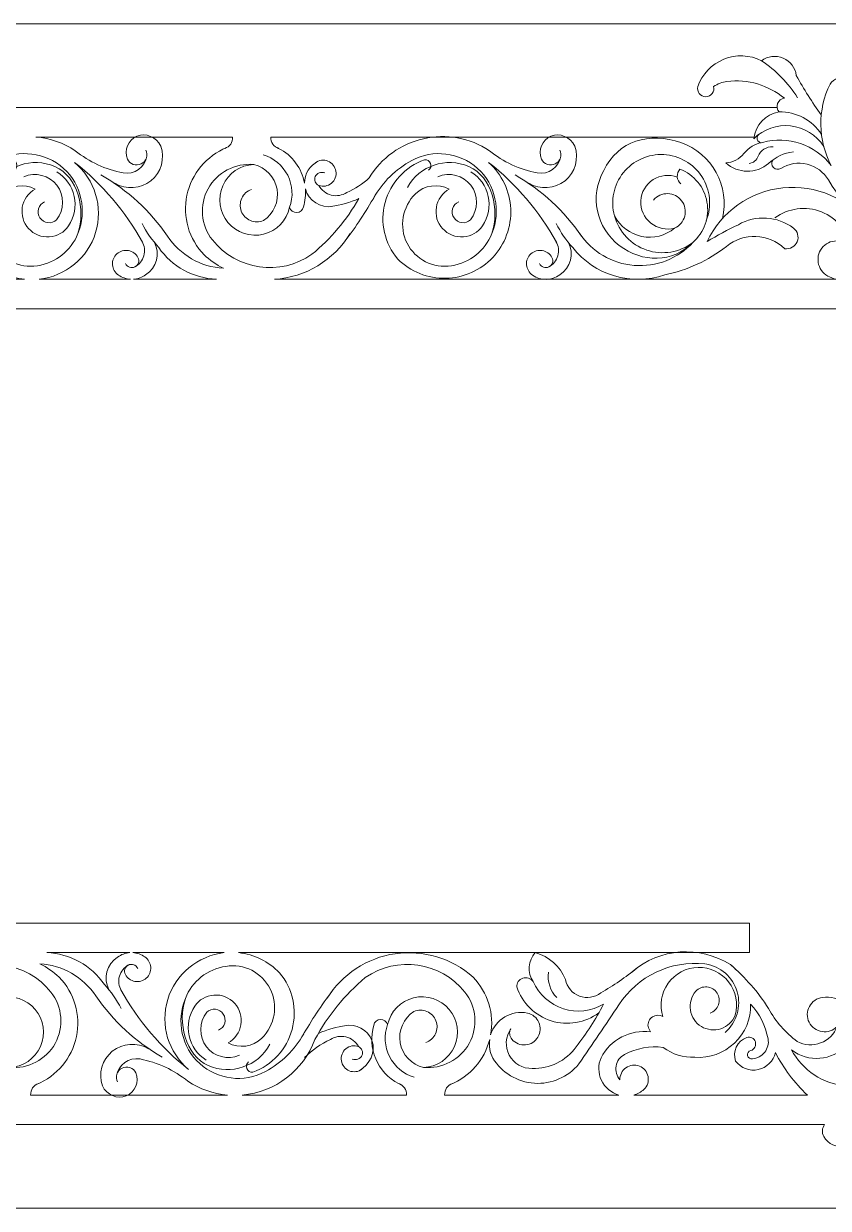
# Model space of a CAD drawing. Header units: millimetres. Extents: x 3998 to 4242, y 1224 to 1504.
# Drawn here: x 4112.1 to 4194.9, y 1381.6 to 1503.6 of the extents above; entities that cross this region are included whole.
import ezdxf

# ---------------------------------------------------------------- set-up
doc = ezdxf.new("R2010")
doc.units = ezdxf.units.MM
doc.header["$MEASUREMENT"] = 0
doc.layers.add('SITARA ALL', color=18, linetype='Continuous', true_color=0x000000)

msp = doc.modelspace()

# ---------------------------------------------------------------- linework, layer by layer
at = {"layer": 'SITARA ALL', "lineweight": 9}
for points, knots in [([(4241.84, 1503.57), (4241.84, 1503.57), (3997.84, 1503.57), (3997.84, 1503.57), (3997.84, 1503.57), (3997.84, 1381.57), (3997.84, 1381.57), (3997.84, 1381.57), (4241.84, 1381.57), (4241.84, 1381.57), (4241.84, 1381.57), (4241.84, 1503.57), (4241.84, 1503.57)], [0, 0, 0, 0, 0.25, 0.25, 0.25, 0.5, 0.5, 0.5, 0.75, 0.75, 0.75, 1, 1, 1, 1]), ([(4188.05, 1499.76), (4186.83, 1500.37), (4185.41, 1500.42), (4184.16, 1499.91), (4182.9, 1499.39), (4181.93, 1498.37), (4181.48, 1497.09), (4181.42, 1496.84), (4181.48, 1496.57), (4181.64, 1496.37), (4181.8, 1496.16), (4182.04, 1496.04), (4182.3, 1496.05), (4182.56, 1496.05), (4182.81, 1496.17), (4182.97, 1496.38), (4183.12, 1496.59), (4183.17, 1496.85), (4183.11, 1497.1), (4183.52, 1497.38), (4184, 1497.56), (4184.49, 1497.63), (4186.62, 1497.88), (4188.75, 1497.25), (4190.4, 1495.89), (4190.08, 1495.85), (4189.82, 1495.64), (4189.7, 1495.35), (4189.59, 1495.05), (4189.64, 1494.72), (4189.85, 1494.48), (4188.47, 1494.24), (4187.41, 1493.13), (4187.25, 1491.73), (4188.25, 1492.72), (4189.64, 1493.2), (4191.03, 1493.05), (4192.43, 1492.89), (4193.69, 1492.12), (4194.45, 1490.94)], [0, 0, 0, 0, 0.071429, 0.071429, 0.071429, 0.142857, 0.142857, 0.142857, 0.214286, 0.214286, 0.214286, 0.285714, 0.285714, 0.285714, 0.357143, 0.357143, 0.357143, 0.428571, 0.428571, 0.428571, 0.5, 0.5, 0.5, 0.571429, 0.571429, 0.571429, 0.642857, 0.642857, 0.642857, 0.714286, 0.714286, 0.714286, 0.785714, 0.785714, 0.785714, 0.857143, 0.857143, 0.857143, 1, 1, 1, 1]), ([(4194.2, 1494.18), (4193.26, 1495.47), (4192.4, 1496.83), (4191.63, 1498.24), (4191.53, 1499.03), (4191.01, 1499.71), (4190.27, 1500.03), (4189.53, 1500.34), (4188.69, 1500.24), (4188.05, 1499.76), (4189.53, 1498.76), (4190.8, 1497.46), (4191.76, 1495.95)], [0, 0, 0, 0, 0.2, 0.2, 0.2, 0.4, 0.4, 0.4, 0.6, 0.6, 0.6, 1, 1, 1, 1]), ([(4187.76, 1492.16), (4187.56, 1492.01), (4187.52, 1491.72), (4187.68, 1491.52), (4187.83, 1491.32), (4187.95, 1491.2), (4188.15, 1491.35), (4190.78, 1492.06), (4193.57, 1491.11), (4195.22, 1488.96), (4193.84, 1491.57), (4193.8, 1494.7), (4195.1, 1497.35), (4195.51, 1497.92), (4196.23, 1498.18), (4196.91, 1498), (4197.59, 1497.82), (4198.09, 1497.23), (4198.16, 1496.53), (4199.06, 1497.04), (4200.19, 1496.83), (4200.84, 1496.04), (4201.5, 1495.24), (4201.42, 1494.02), (4200.75, 1493.24), (4199.71, 1493.82), (4198.44, 1493.74), (4197.48, 1493.04), (4196.52, 1492.34), (4196.05, 1491.17), (4196.28, 1490), (4196.69, 1487.32), (4198.48, 1485.05), (4200.99, 1484.03), (4203.5, 1483.01), (4206.35, 1483.37), (4208.51, 1485.01), (4209.22, 1485.63), (4209.42, 1486.66), (4209, 1487.5), (4208.57, 1488.34), (4207.67, 1488.8), (4206.75, 1488.59), (4206.53, 1489.79), (4207.23, 1490.97), (4208.39, 1491.34), (4209.55, 1491.72), (4210.89, 1491.01), (4211.42, 1489.91), (4212.06, 1488.25), (4211.59, 1486.37), (4210.25, 1485.2)], [0, 0, 0, 0, 0.055556, 0.055556, 0.055556, 0.111111, 0.111111, 0.111111, 0.166667, 0.166667, 0.166667, 0.222222, 0.222222, 0.222222, 0.277778, 0.277778, 0.277778, 0.333333, 0.333333, 0.333333, 0.388889, 0.388889, 0.388889, 0.444444, 0.444444, 0.444444, 0.5, 0.5, 0.5, 0.555556, 0.555556, 0.555556, 0.611111, 0.611111, 0.611111, 0.666667, 0.666667, 0.666667, 0.722222, 0.722222, 0.722222, 0.777778, 0.777778, 0.777778, 0.833333, 0.833333, 0.833333, 0.888889, 0.888889, 0.888889, 1, 1, 1, 1]), ([(4211.48, 1497.54), (4211.33, 1497.72), (4211.25, 1497.96), (4211.28, 1498.2), (4211.31, 1498.43), (4211.43, 1498.65), (4211.62, 1498.79), (4211.81, 1498.94), (4212.05, 1499), (4212.29, 1498.96), (4212.52, 1498.92), (4212.73, 1498.78), (4212.87, 1498.59), (4215.65, 1495.71), (4216.33, 1491.39), (4214.57, 1487.8), (4212.69, 1484.16), (4208.97, 1481.84), (4204.88, 1481.76), (4200.78, 1481.69), (4196.95, 1483.91), (4194.94, 1487.48), (4194.45, 1488.3), (4193.66, 1488.88), (4192.73, 1489.1), (4191.8, 1489.33), (4190.83, 1489.17), (4190.02, 1488.66), (4189.78, 1488.51), (4189.46, 1488.55), (4189.27, 1488.76), (4189.07, 1488.96), (4189.05, 1489.29), (4189.2, 1489.53)], [0, 0, 0, 0, 0.083333, 0.083333, 0.083333, 0.166667, 0.166667, 0.166667, 0.25, 0.25, 0.25, 0.333333, 0.333333, 0.333333, 0.416667, 0.416667, 0.416667, 0.5, 0.5, 0.5, 0.583333, 0.583333, 0.583333, 0.666667, 0.666667, 0.666667, 0.75, 0.75, 0.75, 0.833333, 0.833333, 0.833333, 1, 1, 1, 1]), ([(4060.98, 1478.96), (4061.15, 1478.79), (4061.33, 1478.62), (4061.52, 1478.48), (4060, 1479.78), (4058.67, 1481.29), (4057.59, 1482.98), (4056.87, 1484.33), (4055.86, 1485.49), (4054.63, 1486.39), (4053.89, 1486.79), (4053.01, 1486.85), (4052.22, 1486.55), (4051.44, 1486.25), (4050.82, 1485.63), (4050.53, 1484.84), (4050.93, 1485.26), (4051.5, 1485.46), (4052.08, 1485.37), (4052.65, 1485.29), (4053.14, 1484.93), (4053.4, 1484.41), (4053.66, 1483.9), (4053.66, 1483.29), (4053.38, 1482.78), (4053.11, 1482.27), (4052.61, 1481.93), (4052.03, 1481.85), (4051.21, 1481.73), (4050.37, 1481.97), (4049.73, 1482.5), (4049.09, 1483.04), (4048.72, 1483.83), (4048.7, 1484.67), (4048.14, 1483.1), (4046.48, 1482.21), (4044.86, 1482.61), (4044.21, 1482.8), (4043.61, 1483.12), (4043.09, 1483.55), (4042.22, 1483.1), (4041.16, 1483.43), (4040.7, 1484.29), (4039.75, 1485.93), (4039.72, 1487.95), (4040.62, 1489.62), (4041.52, 1491.29), (4043.24, 1492.37), (4045.14, 1492.48), (4046.65, 1493), (4048.3, 1492.97), (4049.78, 1492.39), (4048.88, 1493.05), (4048.34, 1494.08), (4048.3, 1495.2), (4048.27, 1496.08), (4048.84, 1496.87), (4049.69, 1497.12), (4050.54, 1497.36), (4051.47, 1496.96), (4051.91, 1496.2), (4052.12, 1495.8), (4052.08, 1495.31), (4051.82, 1494.94), (4051.82, 1494.94), (4189.65, 1494.94), (4189.65, 1494.94)], [0, 0, 0, 0, 0.043478, 0.043478, 0.043478, 0.086957, 0.086957, 0.086957, 0.130435, 0.130435, 0.130435, 0.173913, 0.173913, 0.173913, 0.217391, 0.217391, 0.217391, 0.26087, 0.26087, 0.26087, 0.304348, 0.304348, 0.304348, 0.347826, 0.347826, 0.347826, 0.391304, 0.391304, 0.391304, 0.434783, 0.434783, 0.434783, 0.478261, 0.478261, 0.478261, 0.521739, 0.521739, 0.521739, 0.565217, 0.565217, 0.565217, 0.608696, 0.608696, 0.608696, 0.652174, 0.652174, 0.652174, 0.695652, 0.695652, 0.695652, 0.73913, 0.73913, 0.73913, 0.782609, 0.782609, 0.782609, 0.826087, 0.826087, 0.826087, 0.869565, 0.869565, 0.869565, 0.913043, 0.913043, 0.913043, 1, 1, 1, 1]), ([(4124.63, 1490.56), (4124.76, 1490.31), (4124.79, 1490.02), (4124.7, 1489.75), (4124.61, 1489.48), (4124.42, 1489.26), (4124.17, 1489.13), (4123.91, 1489.01), (4123.62, 1488.99), (4123.35, 1489.08), (4123.09, 1489.17), (4122.87, 1489.37), (4122.75, 1489.63), (4122.39, 1490.55), (4122.82, 1491.59), (4123.73, 1491.99), (4124.64, 1492.39), (4125.75, 1491.86), (4126.18, 1490.97), (4126.63, 1489.68), (4126.22, 1488.26), (4125.17, 1487.4), (4124.12, 1486.54), (4122.61, 1486.44), (4121.44, 1487.14)], [0, 0, 0, 0, 0.111111, 0.111111, 0.111111, 0.222222, 0.222222, 0.222222, 0.333333, 0.333333, 0.333333, 0.444444, 0.444444, 0.444444, 0.555556, 0.555556, 0.555556, 0.666667, 0.666667, 0.666667, 0.777778, 0.777778, 0.777778, 1, 1, 1, 1]), ([(4167.37, 1489.92), (4167.18, 1488.77), (4166.09, 1488), (4164.95, 1488.2), (4163.14, 1488.55), (4161.45, 1489.34), (4160.02, 1490.49), (4158.02, 1491.82), (4155.57, 1492.26), (4153.23, 1491.73), (4150.9, 1491.2), (4148.88, 1489.75), (4147.65, 1487.7), (4146.96, 1487.08), (4146.18, 1486.57), (4145.34, 1486.19), (4144.87, 1485.88), (4144.29, 1485.78), (4143.74, 1485.92), (4143.19, 1486.06), (4142.73, 1486.42), (4142.45, 1486.91), (4142.11, 1487.07), (4141.95, 1487.47), (4142.09, 1487.83), (4142.22, 1488.18), (4142.72, 1488.33), (4143.09, 1488.22)], [0, 0, 0, 0, 0.1, 0.1, 0.1, 0.2, 0.2, 0.2, 0.3, 0.3, 0.3, 0.4, 0.4, 0.4, 0.5, 0.5, 0.5, 0.6, 0.6, 0.6, 0.7, 0.7, 0.7, 0.8, 0.8, 0.8, 1, 1, 1, 1]), ([(4167.26, 1490.56), (4167.39, 1490.31), (4167.42, 1490.02), (4167.33, 1489.75), (4167.25, 1489.48), (4167.05, 1489.26), (4166.8, 1489.13), (4166.55, 1489.01), (4166.26, 1488.99), (4165.99, 1489.08), (4165.72, 1489.17), (4165.5, 1489.37), (4165.38, 1489.63), (4165.02, 1490.55), (4165.45, 1491.59), (4166.36, 1491.99), (4167.27, 1492.39), (4168.39, 1491.86), (4168.82, 1490.97), (4169.26, 1489.68), (4168.86, 1488.26), (4167.81, 1487.4), (4166.75, 1486.54), (4165.25, 1486.44), (4164.08, 1487.14)], [0, 0, 0, 0, 0.111111, 0.111111, 0.111111, 0.222222, 0.222222, 0.222222, 0.333333, 0.333333, 0.333333, 0.444444, 0.444444, 0.444444, 0.555556, 0.555556, 0.555556, 0.666667, 0.666667, 0.666667, 0.777778, 0.777778, 0.777778, 1, 1, 1, 1]), ([(4184.02, 1483.49), (4184.81, 1486.82), (4182.96, 1490.2), (4179.74, 1491.33), (4176.52, 1492.46), (4173.26, 1491.53), (4171.8, 1488.44), (4170.32, 1485.83), (4171.01, 1482.54), (4173.4, 1480.73), (4175.79, 1478.93), (4178.88, 1478.91), (4180.98, 1481.04), (4179.43, 1479.37), (4177.2, 1478.5), (4174.92, 1478.68), (4172.64, 1478.86), (4170.57, 1480.09), (4169.3, 1481.99)], [0, 0, 0, 0, 0.142857, 0.142857, 0.142857, 0.285714, 0.285714, 0.285714, 0.428571, 0.428571, 0.428571, 0.571429, 0.571429, 0.571429, 0.714286, 0.714286, 0.714286, 1, 1, 1, 1]), ([(4124.74, 1489.92), (4124.54, 1488.77), (4123.46, 1488), (4122.31, 1488.2), (4120.5, 1488.55), (4118.81, 1489.34), (4117.38, 1490.49), (4116.16, 1491.29), (4114.77, 1491.78), (4113.32, 1491.9), (4113.32, 1491.9), (4133.58, 1491.9), (4133.58, 1491.9), (4133.61, 1491.37), (4133.28, 1490.89), (4132.77, 1490.73)], [0, 0, 0, 0, 0.166667, 0.166667, 0.166667, 0.333333, 0.333333, 0.333333, 0.5, 0.5, 0.5, 0.666667, 0.666667, 0.666667, 1, 1, 1, 1]), ([(4187.27, 1491.9), (4187.27, 1491.9), (4137.51, 1491.9), (4137.51, 1491.9), (4137.48, 1491.37), (4137.82, 1490.89), (4138.32, 1490.73), (4139.71, 1490.01), (4140.69, 1488.69), (4140.99, 1487.15), (4140.98, 1488.11), (4141.52, 1488.98), (4142.37, 1489.4)], [0, 0, 0, 0, 0.2, 0.2, 0.2, 0.4, 0.4, 0.4, 0.6, 0.6, 0.6, 1, 1, 1, 1]), ([(4191.33, 1490.37), (4190.38, 1490.26), (4189.48, 1489.84), (4188.78, 1489.18), (4187.51, 1488.08), (4185.6, 1488.11), (4184.36, 1489.25), (4185.1, 1489.27), (4185.78, 1489.62), (4186.24, 1490.2), (4186.72, 1490.8), (4187.4, 1491.21), (4188.15, 1491.35)], [0, 0, 0, 0, 0.2, 0.2, 0.2, 0.4, 0.4, 0.4, 0.6, 0.6, 0.6, 1, 1, 1, 1]), ([(4189.23, 1490.88), (4188.56, 1490.94), (4187.93, 1490.55), (4187.69, 1489.93), (4187.56, 1489.51), (4187.19, 1489.22), (4186.76, 1489.19)], [0, 0, 0, 0, 0.333333, 0.333333, 0.333333, 1, 1, 1, 1]), ([(4105.45, 1485.6), (4106.37, 1487.25), (4107.74, 1488.6), (4109.4, 1489.49), (4111.61, 1490.67), (4114.31, 1490.34), (4116.17, 1488.67), (4118.02, 1486.99), (4118.6, 1484.27), (4117.65, 1481.96)], [0, 0, 0, 0, 0.25, 0.25, 0.25, 0.5, 0.5, 0.5, 1, 1, 1, 1]), ([(4108.94, 1486.69), (4110.17, 1488.95), (4112.93, 1489.89), (4115.28, 1488.86), (4117.64, 1487.83), (4118.48, 1484.4), (4117.65, 1481.96), (4116.95, 1480.19), (4115.36, 1478.92), (4113.47, 1478.65), (4111.61, 1478.35), (4109.77, 1479.28), (4108.91, 1480.96), (4108.05, 1482.64), (4108.42, 1484.73), (4109.77, 1486.05), (4110.7, 1486.94), (4112.11, 1487.14), (4113.25, 1486.54), (4112.54, 1486.15), (4112.05, 1485.46), (4111.92, 1484.67), (4111.79, 1483.87), (4112.03, 1483.06), (4112.57, 1482.47), (4113.11, 1481.87), (4113.9, 1481.56), (4114.7, 1481.61), (4115.51, 1481.67), (4116.24, 1482.09), (4116.69, 1482.76), (4117.28, 1483.65), (4117.49, 1484.75), (4117.26, 1485.79), (4117.03, 1486.84), (4116.39, 1487.75), (4115.48, 1488.32)], [0, 0, 0, 0, 0.076923, 0.076923, 0.076923, 0.153846, 0.153846, 0.153846, 0.230769, 0.230769, 0.230769, 0.307692, 0.307692, 0.307692, 0.384615, 0.384615, 0.384615, 0.461538, 0.461538, 0.461538, 0.538462, 0.538462, 0.538462, 0.615385, 0.615385, 0.615385, 0.692308, 0.692308, 0.692308, 0.769231, 0.769231, 0.769231, 0.846154, 0.846154, 0.846154, 1, 1, 1, 1]), ([(4132.61, 1478.38), (4131.9, 1478.76), (4131.24, 1479.23), (4130.64, 1479.76), (4129.07, 1481.39), (4128.41, 1483.69), (4128.87, 1485.9), (4129.33, 1488.11), (4130.88, 1489.96), (4132.97, 1490.81)], [0, 0, 0, 0, 0.25, 0.25, 0.25, 0.5, 0.5, 0.5, 1, 1, 1, 1]), ([(4136.72, 1490.08), (4137.82, 1489.75), (4138.73, 1488.98), (4139.25, 1487.96), (4139.77, 1486.93), (4139.84, 1485.74), (4139.45, 1484.66)], [0, 0, 0, 0, 0.333333, 0.333333, 0.333333, 1, 1, 1, 1]), ([(4148.09, 1485.6), (4149.01, 1487.25), (4150.38, 1488.6), (4152.04, 1489.49), (4154.24, 1490.67), (4156.95, 1490.34), (4158.8, 1488.67), (4160.66, 1486.99), (4161.23, 1484.27), (4160.28, 1481.96)], [0, 0, 0, 0, 0.25, 0.25, 0.25, 0.5, 0.5, 0.5, 1, 1, 1, 1]), ([(4151.58, 1486.69), (4152.81, 1488.95), (4155.56, 1489.89), (4157.92, 1488.86), (4160.28, 1487.83), (4161.11, 1484.4), (4160.28, 1481.96), (4159.59, 1480.19), (4157.99, 1478.92), (4156.11, 1478.65), (4154.25, 1478.35), (4152.4, 1479.28), (4151.54, 1480.96), (4150.69, 1482.64), (4151.06, 1484.73), (4152.4, 1486.05), (4153.34, 1486.94), (4154.74, 1487.14), (4155.88, 1486.54), (4155.18, 1486.15), (4154.69, 1485.46), (4154.56, 1484.67), (4154.42, 1483.87), (4154.66, 1483.06), (4155.2, 1482.47), (4155.75, 1481.87), (4156.53, 1481.56), (4157.34, 1481.61), (4158.14, 1481.67), (4158.87, 1482.09), (4159.32, 1482.76), (4159.92, 1483.65), (4160.12, 1484.75), (4159.89, 1485.79), (4159.66, 1486.84), (4159.03, 1487.75), (4158.12, 1488.32)], [0, 0, 0, 0, 0.076923, 0.076923, 0.076923, 0.153846, 0.153846, 0.153846, 0.230769, 0.230769, 0.230769, 0.307692, 0.307692, 0.307692, 0.384615, 0.384615, 0.384615, 0.461538, 0.461538, 0.461538, 0.538462, 0.538462, 0.538462, 0.615385, 0.615385, 0.615385, 0.692308, 0.692308, 0.692308, 0.769231, 0.769231, 0.769231, 0.846154, 0.846154, 0.846154, 1, 1, 1, 1]), ([(4179.75, 1487.07), (4179.52, 1487.25), (4179.39, 1487.52), (4179.37, 1487.81), (4179.35, 1488.1), (4179.45, 1488.38), (4179.65, 1488.59), (4181.1, 1488.02), (4182.16, 1486.74), (4182.43, 1485.2), (4182.71, 1483.66), (4182.15, 1482.08), (4180.98, 1481.04), (4179.62, 1480.01), (4177.84, 1479.71), (4176.22, 1480.26), (4174.6, 1480.8), (4173.36, 1482.13), (4172.91, 1483.78), (4172.48, 1485.33), (4172.82, 1486.98), (4173.82, 1488.23), (4174.82, 1489.48), (4176.37, 1490.17), (4177.97, 1490.09), (4179.57, 1490.01), (4181.04, 1489.16), (4181.91, 1487.82), (4182.77, 1486.47), (4182.94, 1484.78), (4182.36, 1483.29)], [0, 0, 0, 0, 0.090909, 0.090909, 0.090909, 0.181818, 0.181818, 0.181818, 0.272727, 0.272727, 0.272727, 0.363636, 0.363636, 0.363636, 0.454545, 0.454545, 0.454545, 0.545455, 0.545455, 0.545455, 0.636364, 0.636364, 0.636364, 0.727273, 0.727273, 0.727273, 0.818182, 0.818182, 0.818182, 1, 1, 1, 1]), ([(4111.12, 1488.5), (4111.34, 1488.66), (4111.41, 1488.94), (4111.31, 1489.19), (4111.22, 1489.43), (4110.97, 1489.58), (4110.71, 1489.55), (4108.72, 1488.84), (4107.2, 1487.19), (4106.65, 1485.15), (4106.11, 1483.11), (4106.59, 1480.94), (4107.96, 1479.33), (4109.07, 1478.16), (4110.56, 1477.42), (4112.16, 1477.25), (4112.16, 1477.25), (4059.55, 1477.25), (4059.55, 1477.25), (4059.55, 1477.25), (4059.55, 1474.21), (4059.55, 1474.21), (4059.55, 1474.21), (4212.58, 1474.21), (4212.58, 1474.21), (4212.58, 1474.21), (4212.58, 1407.56), (4212.58, 1407.56), (4212.58, 1407.56), (4215.62, 1404.57), (4215.62, 1404.57), (4215.62, 1404.57), (4215.62, 1477.25), (4215.62, 1477.25), (4215.62, 1477.25), (4137.88, 1477.25), (4137.88, 1477.25), (4141.09, 1477.45), (4144, 1479.2), (4145.68, 1481.95)], [0, 0, 0, 0, 0.071429, 0.071429, 0.071429, 0.142857, 0.142857, 0.142857, 0.214286, 0.214286, 0.214286, 0.285714, 0.285714, 0.285714, 0.357143, 0.357143, 0.357143, 0.428571, 0.428571, 0.428571, 0.5, 0.5, 0.5, 0.571429, 0.571429, 0.571429, 0.642857, 0.642857, 0.642857, 0.714286, 0.714286, 0.714286, 0.785714, 0.785714, 0.785714, 0.857143, 0.857143, 0.857143, 1, 1, 1, 1]), ([(4124.29, 1481.06), (4122.54, 1484.24), (4120.16, 1487.03), (4117.31, 1489.28), (4119.41, 1487.52), (4120.26, 1484.69), (4119.47, 1482.07), (4118.68, 1479.45), (4116.36, 1477.55), (4113.64, 1477.25), (4113.64, 1477.25), (4123.05, 1477.25), (4123.05, 1477.25), (4122.61, 1477.28), (4122.19, 1477.43), (4121.83, 1477.68), (4121.47, 1477.92), (4121.24, 1478.31), (4121.21, 1478.74), (4121.18, 1479.16), (4121.35, 1479.58), (4121.67, 1479.87), (4121.98, 1480.16), (4122.41, 1480.28), (4122.84, 1480.21), (4123.26, 1480.14), (4123.63, 1479.88), (4123.83, 1479.5), (4123.92, 1479.33), (4123.94, 1479.13), (4123.88, 1478.95), (4123.82, 1478.76), (4123.69, 1478.61), (4123.52, 1478.52), (4123.35, 1478.44), (4123.15, 1478.42), (4122.97, 1478.49), (4122.78, 1478.55), (4122.64, 1478.69), (4122.55, 1478.86)], [0, 0, 0, 0, 0.071429, 0.071429, 0.071429, 0.142857, 0.142857, 0.142857, 0.214286, 0.214286, 0.214286, 0.285714, 0.285714, 0.285714, 0.357143, 0.357143, 0.357143, 0.428571, 0.428571, 0.428571, 0.5, 0.5, 0.5, 0.571429, 0.571429, 0.571429, 0.642857, 0.642857, 0.642857, 0.714286, 0.714286, 0.714286, 0.785714, 0.785714, 0.785714, 0.857143, 0.857143, 0.857143, 1, 1, 1, 1]), ([(4143.72, 1484.74), (4144.71, 1484.88), (4145.67, 1485.15), (4146.58, 1485.56), (4145.32, 1483.37), (4143.69, 1481.43), (4141.75, 1479.82), (4138.48, 1477.53), (4133.99, 1478.19), (4131.49, 1481.31), (4130.3, 1482.82), (4130.13, 1484.89), (4131.05, 1486.58), (4131.97, 1488.27), (4133.84, 1489.24), (4135.76, 1489.07), (4134.36, 1489.01), (4133.13, 1488.17), (4132.56, 1486.89), (4132, 1485.62), (4132.2, 1484.15), (4133.1, 1483.09), (4134, 1482.02), (4135.42, 1481.56), (4136.77, 1481.9), (4138.12, 1482.24), (4139.16, 1483.3), (4139.45, 1484.66), (4139.54, 1484.33), (4139.85, 1484.11), (4140.19, 1484.13), (4140.53, 1484.14), (4140.81, 1484.37), (4140.87, 1484.71), (4141.05, 1485.31), (4141.12, 1485.94), (4141.07, 1486.57), (4141.4, 1485.32), (4142.63, 1484.53), (4143.9, 1484.77)], [0, 0, 0, 0, 0.071429, 0.071429, 0.071429, 0.142857, 0.142857, 0.142857, 0.214286, 0.214286, 0.214286, 0.285714, 0.285714, 0.285714, 0.357143, 0.357143, 0.357143, 0.428571, 0.428571, 0.428571, 0.5, 0.5, 0.5, 0.571429, 0.571429, 0.571429, 0.642857, 0.642857, 0.642857, 0.714286, 0.714286, 0.714286, 0.785714, 0.785714, 0.785714, 0.857143, 0.857143, 0.857143, 1, 1, 1, 1]), ([(4135.76, 1489.07), (4136.99, 1488.78), (4137.94, 1487.78), (4138.16, 1486.53), (4138.38, 1485.27), (4137.81, 1484), (4136.75, 1483.31), (4136.32, 1483.12), (4135.84, 1483.12), (4135.41, 1483.3), (4134.98, 1483.48), (4134.64, 1483.83), (4134.47, 1484.26), (4134.31, 1484.69), (4134.32, 1485.18), (4134.52, 1485.6), (4134.71, 1486.02), (4135.07, 1486.34), (4135.51, 1486.5)], [0, 0, 0, 0, 0.142857, 0.142857, 0.142857, 0.285714, 0.285714, 0.285714, 0.428571, 0.428571, 0.428571, 0.571429, 0.571429, 0.571429, 0.714286, 0.714286, 0.714286, 1, 1, 1, 1]), ([(4142.1, 1489.25), (4142.47, 1489.53), (4142.97, 1489.59), (4143.4, 1489.41), (4143.83, 1489.23), (4144.14, 1488.84), (4144.22, 1488.37), (4144.29, 1487.91), (4144.11, 1487.44), (4143.75, 1487.14), (4143.39, 1486.84), (4142.89, 1486.75), (4142.45, 1486.91)], [0, 0, 0, 0, 0.2, 0.2, 0.2, 0.4, 0.4, 0.4, 0.6, 0.6, 0.6, 1, 1, 1, 1]), ([(4166.93, 1481.06), (4165.17, 1484.24), (4162.8, 1487.03), (4159.94, 1489.28), (4161.32, 1488.05), (4162.14, 1486.33), (4162.22, 1484.49), (4162.3, 1482.65), (4161.63, 1480.85), (4160.37, 1479.5), (4159.11, 1478.16), (4157.36, 1477.39), (4155.52, 1477.35), (4153.68, 1477.32), (4151.9, 1478.03), (4150.59, 1479.33), (4149.22, 1480.94), (4148.73, 1483.11), (4149.28, 1485.15), (4149.83, 1487.19), (4151.35, 1488.84), (4153.34, 1489.55), (4153.61, 1489.58), (4153.86, 1489.43), (4153.96, 1489.19), (4154.06, 1488.94), (4153.97, 1488.66), (4153.76, 1488.5)], [0, 0, 0, 0, 0.1, 0.1, 0.1, 0.2, 0.2, 0.2, 0.3, 0.3, 0.3, 0.4, 0.4, 0.4, 0.5, 0.5, 0.5, 0.6, 0.6, 0.6, 0.7, 0.7, 0.7, 0.8, 0.8, 0.8, 1, 1, 1, 1]), ([(4112.07, 1487.81), (4113.28, 1488.33), (4114.67, 1487.96), (4115.48, 1486.93), (4116.28, 1485.9), (4116.25, 1484.41), (4115.45, 1483.38), (4115.21, 1483.15), (4114.88, 1483.04), (4114.55, 1483.08), (4114.22, 1483.12), (4113.92, 1483.3), (4113.74, 1483.58), (4113.56, 1483.85), (4113.51, 1484.19), (4113.6, 1484.51), (4113.69, 1484.83), (4113.92, 1485.09), (4114.22, 1485.23)], [0, 0, 0, 0, 0.142857, 0.142857, 0.142857, 0.285714, 0.285714, 0.285714, 0.428571, 0.428571, 0.428571, 0.571429, 0.571429, 0.571429, 0.714286, 0.714286, 0.714286, 1, 1, 1, 1]), ([(4120.02, 1488), (4122.75, 1486.44), (4125.09, 1484.29), (4126.86, 1481.7), (4128.16, 1479.75), (4130.3, 1478.52), (4132.64, 1478.38)], [0, 0, 0, 0, 0.333333, 0.333333, 0.333333, 1, 1, 1, 1]), ([(4154.71, 1487.81), (4155.91, 1488.33), (4157.31, 1487.96), (4158.11, 1486.93), (4158.91, 1485.9), (4158.88, 1484.41), (4158.08, 1483.38), (4157.84, 1483.15), (4157.51, 1483.04), (4157.18, 1483.08), (4156.86, 1483.12), (4156.56, 1483.3), (4156.38, 1483.58), (4156.19, 1483.85), (4156.14, 1484.19), (4156.23, 1484.51), (4156.33, 1484.83), (4156.55, 1485.09), (4156.86, 1485.23)], [0, 0, 0, 0, 0.142857, 0.142857, 0.142857, 0.285714, 0.285714, 0.285714, 0.428571, 0.428571, 0.428571, 0.571429, 0.571429, 0.571429, 0.714286, 0.714286, 0.714286, 1, 1, 1, 1]), ([(4172.91, 1483.78), (4173.47, 1482.69), (4174.5, 1481.91), (4175.7, 1481.67), (4176.91, 1481.42), (4178.15, 1481.73), (4179.09, 1482.52), (4178.24, 1482.29), (4177.33, 1482.48), (4176.64, 1483.03), (4175.95, 1483.59), (4175.57, 1484.45), (4175.61, 1485.33), (4175.66, 1486.22), (4176.12, 1487.03), (4176.87, 1487.51), (4177.61, 1487.99), (4178.55, 1488.08), (4179.37, 1487.77)], [0, 0, 0, 0, 0.142857, 0.142857, 0.142857, 0.285714, 0.285714, 0.285714, 0.428571, 0.428571, 0.428571, 0.571429, 0.571429, 0.571429, 0.714286, 0.714286, 0.714286, 1, 1, 1, 1]), ([(4189.41, 1483.58), (4190.8, 1484.59), (4192.61, 1484.82), (4194.21, 1484.19), (4195.82, 1483.56), (4196.99, 1482.14), (4197.32, 1480.45), (4196.95, 1480.92), (4196.39, 1481.2), (4195.78, 1481.2), (4195.18, 1481.2), (4194.62, 1480.93), (4194.25, 1480.45), (4193.89, 1479.97), (4193.77, 1479.35), (4193.93, 1478.77), (4194.09, 1478.19), (4194.51, 1477.72), (4195.06, 1477.49), (4196.32, 1476.87), (4197.83, 1477.07), (4198.88, 1477.99), (4200.11, 1479.36), (4200.17, 1481.42), (4199.02, 1482.86), (4196.96, 1485.58), (4193.63, 1487.02), (4190.23, 1486.66), (4186.84, 1486.3), (4183.89, 1484.22), (4182.45, 1481.13), (4183.48, 1481.77), (4184.55, 1482.36), (4185.66, 1482.87), (4187.45, 1483.9), (4189.69, 1483.77), (4191.33, 1482.52), (4191.77, 1482.2), (4191.92, 1481.62), (4191.72, 1481.12), (4191.51, 1480.62), (4190.97, 1480.33), (4190.43, 1480.4), (4188.78, 1482), (4186.2, 1482.1), (4184.43, 1480.63), (4182.57, 1479.18), (4180.39, 1478.18), (4178.08, 1477.7), (4174.64, 1476.53), (4170.84, 1477.67), (4168.6, 1480.52), (4167.93, 1481.27), (4167.36, 1482.09), (4166.89, 1482.98)], [0, 0, 0, 0, 0.052632, 0.052632, 0.052632, 0.105263, 0.105263, 0.105263, 0.157895, 0.157895, 0.157895, 0.210526, 0.210526, 0.210526, 0.263158, 0.263158, 0.263158, 0.315789, 0.315789, 0.315789, 0.368421, 0.368421, 0.368421, 0.421053, 0.421053, 0.421053, 0.473684, 0.473684, 0.473684, 0.526316, 0.526316, 0.526316, 0.578947, 0.578947, 0.578947, 0.631579, 0.631579, 0.631579, 0.684211, 0.684211, 0.684211, 0.736842, 0.736842, 0.736842, 0.789474, 0.789474, 0.789474, 0.842105, 0.842105, 0.842105, 0.894737, 0.894737, 0.894737, 1, 1, 1, 1]), ([(4176.92, 1485.41), (4177.28, 1485.85), (4177.82, 1486.09), (4178.39, 1486.07), (4178.95, 1486.06), (4179.48, 1485.78), (4179.82, 1485.33), (4180.16, 1484.88), (4180.28, 1484.3), (4180.14, 1483.75), (4180, 1483.2), (4179.61, 1482.75), (4179.09, 1482.52)], [0, 0, 0, 0, 0.2, 0.2, 0.2, 0.4, 0.4, 0.4, 0.6, 0.6, 0.6, 1, 1, 1, 1]), ([(4125.52, 1481.05), (4126.14, 1479.87), (4125.74, 1478.42), (4124.62, 1477.71), (4124.25, 1477.44), (4123.81, 1477.28), (4123.36, 1477.25), (4123.36, 1477.25), (4131.92, 1477.25), (4131.92, 1477.25), (4129.53, 1477.35), (4127.33, 1478.56), (4125.97, 1480.52), (4125.3, 1481.27), (4124.72, 1482.09), (4124.25, 1482.98)], [0, 0, 0, 0, 0.166667, 0.166667, 0.166667, 0.333333, 0.333333, 0.333333, 0.5, 0.5, 0.5, 0.666667, 0.666667, 0.666667, 1, 1, 1, 1]), ([(4124.25, 1481.14), (4124.51, 1480.7), (4124.58, 1480.16), (4124.44, 1479.67), (4124.3, 1479.17), (4123.96, 1478.76), (4123.51, 1478.52)], [0, 0, 0, 0, 0.333333, 0.333333, 0.333333, 1, 1, 1, 1]), ([(4166.88, 1481.14), (4167.14, 1480.7), (4167.21, 1480.16), (4167.07, 1479.67), (4166.93, 1479.17), (4166.59, 1478.76), (4166.14, 1478.52)], [0, 0, 0, 0, 0.333333, 0.333333, 0.333333, 1, 1, 1, 1]), ([(4135.23, 1396.65), (4135.02, 1396.49), (4134.94, 1396.2), (4135.04, 1395.96), (4135.14, 1395.71), (4135.38, 1395.56), (4135.65, 1395.59), (4137.64, 1396.31), (4139.16, 1397.95), (4139.7, 1399.99), (4140.25, 1402.04), (4139.77, 1404.21), (4138.4, 1405.82), (4137.29, 1406.99), (4135.8, 1407.72), (4134.19, 1407.9), (4134.19, 1407.9), (4186.8, 1407.9), (4186.8, 1407.9), (4186.8, 1407.9), (4186.8, 1410.94), (4186.8, 1410.94), (4186.8, 1410.94), (4033.78, 1410.94), (4033.78, 1410.94), (4033.78, 1410.94), (4033.78, 1477.58), (4033.78, 1477.58), (4033.78, 1477.58), (4030.74, 1480.58), (4030.74, 1480.58), (4030.74, 1480.58), (4030.74, 1407.9), (4030.74, 1407.9), (4030.74, 1407.9), (4108.48, 1407.9), (4108.48, 1407.9), (4105.27, 1407.69), (4102.36, 1405.94), (4100.68, 1403.2)], [0, 0, 0, 0, 0.071429, 0.071429, 0.071429, 0.142857, 0.142857, 0.142857, 0.214286, 0.214286, 0.214286, 0.285714, 0.285714, 0.285714, 0.357143, 0.357143, 0.357143, 0.428571, 0.428571, 0.428571, 0.5, 0.5, 0.5, 0.571429, 0.571429, 0.571429, 0.642857, 0.642857, 0.642857, 0.714286, 0.714286, 0.714286, 0.785714, 0.785714, 0.785714, 0.857143, 0.857143, 0.857143, 1, 1, 1, 1]), ([(4168.16, 1481.05), (4168.77, 1479.87), (4168.38, 1478.42), (4167.26, 1477.71), (4166.43, 1477.09), (4165.3, 1477.08), (4164.46, 1477.68), (4164.11, 1477.92), (4163.88, 1478.31), (4163.85, 1478.74), (4163.81, 1479.16), (4163.98, 1479.58), (4164.3, 1479.87), (4164.62, 1480.16), (4165.05, 1480.28), (4165.47, 1480.21), (4165.89, 1480.14), (4166.26, 1479.88), (4166.46, 1479.5), (4166.55, 1479.33), (4166.57, 1479.13), (4166.52, 1478.95), (4166.46, 1478.76), (4166.33, 1478.61), (4166.15, 1478.52), (4165.98, 1478.44), (4165.78, 1478.42), (4165.6, 1478.49), (4165.42, 1478.55), (4165.27, 1478.69), (4165.19, 1478.86)], [0, 0, 0, 0, 0.090909, 0.090909, 0.090909, 0.181818, 0.181818, 0.181818, 0.272727, 0.272727, 0.272727, 0.363636, 0.363636, 0.363636, 0.454545, 0.454545, 0.454545, 0.545455, 0.545455, 0.545455, 0.636364, 0.636364, 0.636364, 0.727273, 0.727273, 0.727273, 0.818182, 0.818182, 0.818182, 1, 1, 1, 1]), ([(4120.83, 1404.1), (4120.22, 1405.27), (4120.61, 1406.73), (4121.74, 1407.43), (4122.1, 1407.71), (4122.54, 1407.87), (4123, 1407.9), (4123, 1407.9), (4114.44, 1407.9), (4114.44, 1407.9), (4116.82, 1407.8), (4119.03, 1406.58), (4120.39, 1404.62), (4121.06, 1403.88), (4121.64, 1403.05), (4122.1, 1402.16)], [0, 0, 0, 0, 0.166667, 0.166667, 0.166667, 0.333333, 0.333333, 0.333333, 0.5, 0.5, 0.5, 0.666667, 0.666667, 0.666667, 1, 1, 1, 1]), ([(4122.06, 1404.08), (4123.82, 1400.9), (4126.19, 1398.11), (4129.05, 1395.87), (4126.95, 1397.62), (4126.1, 1400.45), (4126.89, 1403.07), (4127.68, 1405.69), (4130, 1407.59), (4132.71, 1407.9), (4132.71, 1407.9), (4123.3, 1407.9), (4123.3, 1407.9), (4123.74, 1407.87), (4124.17, 1407.72), (4124.53, 1407.46), (4124.89, 1407.22), (4125.11, 1406.84), (4125.14, 1406.41), (4125.18, 1405.98), (4125.01, 1405.56), (4124.69, 1405.27), (4124.37, 1404.99), (4123.94, 1404.86), (4123.52, 1404.93), (4123.1, 1405), (4122.73, 1405.27), (4122.53, 1405.65), (4122.44, 1405.81), (4122.42, 1406.01), (4122.48, 1406.2), (4122.53, 1406.38), (4122.66, 1406.54), (4122.84, 1406.62), (4123.01, 1406.71), (4123.21, 1406.72), (4123.39, 1406.66), (4123.57, 1406.59), (4123.72, 1406.46), (4123.8, 1406.28)], [0, 0, 0, 0, 0.071429, 0.071429, 0.071429, 0.142857, 0.142857, 0.142857, 0.214286, 0.214286, 0.214286, 0.285714, 0.285714, 0.285714, 0.357143, 0.357143, 0.357143, 0.428571, 0.428571, 0.428571, 0.5, 0.5, 0.5, 0.571429, 0.571429, 0.571429, 0.642857, 0.642857, 0.642857, 0.714286, 0.714286, 0.714286, 0.785714, 0.785714, 0.785714, 0.857143, 0.857143, 0.857143, 1, 1, 1, 1]), ([(4171.29, 1401.7), (4169.88, 1400.66), (4168.06, 1400.36), (4166.39, 1400.88), (4164.71, 1401.41), (4163.39, 1402.71), (4162.83, 1404.37), (4162.82, 1404.78), (4163.08, 1405.15), (4163.47, 1405.28), (4163.86, 1405.4), (4164.3, 1405.25), (4164.53, 1404.92), (4165.12, 1403.59), (4166.25, 1402.57), (4167.64, 1402.13), (4169.03, 1401.68), (4170.53, 1401.85), (4171.78, 1402.6), (4170.97, 1401.05), (4170.02, 1399.58), (4168.95, 1398.2), (4167.92, 1396.75), (4166.22, 1395.92), (4164.44, 1395.98), (4163.45, 1395.94), (4162.53, 1396.47), (4162.07, 1397.34), (4161.6, 1398.2), (4161.67, 1399.27), (4162.24, 1400.07), (4162.03, 1399.73), (4162.07, 1399.28), (4162.34, 1398.98), (4162.69, 1398.57), (4163.21, 1398.36), (4163.74, 1398.4), (4164.28, 1398.45), (4164.75, 1398.75), (4165.02, 1399.21), (4165.3, 1399.67), (4165.33, 1400.23), (4165.11, 1400.72), (4164.9, 1401.21), (4164.47, 1401.56), (4163.94, 1401.67), (4162.29, 1402.03), (4160.64, 1401.05), (4160.15, 1399.43), (4160.54, 1401.59), (4159.87, 1403.8), (4158.35, 1405.38), (4156.16, 1407.33), (4153.22, 1408.21), (4150.31, 1407.79), (4147.41, 1407.36), (4144.86, 1405.69), (4143.31, 1403.2)], [0, 0, 0, 0, 0.05, 0.05, 0.05, 0.1, 0.1, 0.1, 0.15, 0.15, 0.15, 0.2, 0.2, 0.2, 0.25, 0.25, 0.25, 0.3, 0.3, 0.3, 0.35, 0.35, 0.35, 0.4, 0.4, 0.4, 0.45, 0.45, 0.45, 0.5, 0.5, 0.5, 0.55, 0.55, 0.55, 0.6, 0.6, 0.6, 0.65, 0.65, 0.65, 0.7, 0.7, 0.7, 0.75, 0.75, 0.75, 0.8, 0.8, 0.8, 0.85, 0.85, 0.85, 0.9, 0.9, 0.9, 1, 1, 1, 1]), ([(4164.53, 1404.92), (4163.9, 1405.84), (4163.99, 1407.08), (4164.75, 1407.9), (4166.17, 1407.51), (4167.32, 1406.49), (4167.86, 1405.13), (4168.01, 1404.35), (4168.56, 1403.7), (4169.3, 1403.43), (4170.05, 1403.15), (4170.87, 1403.27), (4171.5, 1403.77), (4172.81, 1404.51), (4174.05, 1405.37), (4175.22, 1406.32)], [0, 0, 0, 0, 0.166667, 0.166667, 0.166667, 0.333333, 0.333333, 0.333333, 0.5, 0.5, 0.5, 0.666667, 0.666667, 0.666667, 1, 1, 1, 1]), ([(4185.38, 1406.18), (4185.21, 1406.36), (4185.03, 1406.52), (4184.84, 1406.67), (4186.36, 1405.37), (4187.69, 1403.85), (4188.77, 1402.16), (4189.48, 1400.82), (4190.5, 1399.65), (4191.73, 1398.75), (4192.47, 1398.36), (4193.35, 1398.3), (4194.13, 1398.6), (4194.92, 1398.89), (4195.54, 1399.52), (4195.83, 1400.31), (4195.43, 1399.89), (4194.85, 1399.69), (4194.28, 1399.77), (4193.71, 1399.85), (4193.21, 1400.21), (4192.95, 1400.73), (4192.69, 1401.25), (4192.7, 1401.85), (4192.97, 1402.36), (4193.24, 1402.87), (4193.75, 1403.22), (4194.32, 1403.29), (4195.15, 1403.41), (4195.99, 1403.18), (4196.63, 1402.64), (4197.26, 1402.1), (4197.64, 1401.31), (4197.66, 1400.47), (4198.22, 1402.05), (4199.88, 1402.94), (4201.5, 1402.53), (4202.15, 1402.34), (4202.75, 1402.02), (4203.27, 1401.59), (4204.13, 1402.04), (4205.19, 1401.71), (4205.65, 1400.85), (4206.61, 1399.21), (4206.64, 1397.19), (4205.74, 1395.52), (4204.84, 1393.85), (4203.11, 1392.77), (4201.22, 1392.67), (4199.71, 1392.14), (4198.06, 1392.17), (4196.57, 1392.75), (4197.47, 1392.1), (4198.02, 1391.06), (4198.05, 1389.95), (4198.09, 1389.06), (4197.51, 1388.27), (4196.66, 1388.03), (4195.82, 1387.78), (4194.89, 1388.18), (4194.45, 1388.95), (4194.24, 1389.35), (4194.27, 1389.83), (4194.54, 1390.2), (4194.54, 1390.2), (4056.71, 1390.2), (4056.71, 1390.2)], [0, 0, 0, 0, 0.043478, 0.043478, 0.043478, 0.086957, 0.086957, 0.086957, 0.130435, 0.130435, 0.130435, 0.173913, 0.173913, 0.173913, 0.217391, 0.217391, 0.217391, 0.26087, 0.26087, 0.26087, 0.304348, 0.304348, 0.304348, 0.347826, 0.347826, 0.347826, 0.391304, 0.391304, 0.391304, 0.434783, 0.434783, 0.434783, 0.478261, 0.478261, 0.478261, 0.521739, 0.521739, 0.521739, 0.565217, 0.565217, 0.565217, 0.608696, 0.608696, 0.608696, 0.652174, 0.652174, 0.652174, 0.695652, 0.695652, 0.695652, 0.73913, 0.73913, 0.73913, 0.782609, 0.782609, 0.782609, 0.826087, 0.826087, 0.826087, 0.869565, 0.869565, 0.869565, 0.913043, 0.913043, 0.913043, 1, 1, 1, 1]), ([(4102.64, 1400.4), (4101.65, 1400.26), (4100.69, 1399.99), (4099.78, 1399.59), (4101.04, 1401.77), (4102.67, 1403.71), (4104.6, 1405.33), (4107.88, 1407.61), (4112.37, 1406.95), (4114.87, 1403.84), (4116.05, 1402.32), (4116.22, 1400.25), (4115.3, 1398.56), (4114.38, 1396.87), (4112.51, 1395.9), (4110.6, 1396.08), (4111.99, 1396.13), (4113.23, 1396.98), (4113.79, 1398.25), (4114.36, 1399.52), (4114.16, 1400.99), (4113.26, 1402.06), (4112.36, 1403.12), (4110.94, 1403.58), (4109.58, 1403.25), (4108.23, 1402.91), (4107.2, 1401.85), (4106.91, 1400.49), (4106.81, 1400.81), (4106.51, 1401.03), (4106.17, 1401.02), (4105.83, 1401), (4105.55, 1400.77), (4105.49, 1400.44), (4105.31, 1399.83), (4105.24, 1399.2), (4105.29, 1398.57), (4104.96, 1399.82), (4103.73, 1400.61), (4102.46, 1400.37)], [0, 0, 0, 0, 0.071429, 0.071429, 0.071429, 0.142857, 0.142857, 0.142857, 0.214286, 0.214286, 0.214286, 0.285714, 0.285714, 0.285714, 0.357143, 0.357143, 0.357143, 0.428571, 0.428571, 0.428571, 0.5, 0.5, 0.5, 0.571429, 0.571429, 0.571429, 0.642857, 0.642857, 0.642857, 0.714286, 0.714286, 0.714286, 0.785714, 0.785714, 0.785714, 0.857143, 0.857143, 0.857143, 1, 1, 1, 1]), ([(4113.74, 1406.76), (4114.45, 1406.38), (4115.12, 1405.92), (4115.71, 1405.38), (4117.29, 1403.76), (4117.95, 1401.46), (4117.49, 1399.25), (4117.02, 1397.03), (4115.48, 1395.19), (4113.38, 1394.33)], [0, 0, 0, 0, 0.25, 0.25, 0.25, 0.5, 0.5, 0.5, 1, 1, 1, 1]), ([(4126.33, 1397.15), (4123.6, 1398.7), (4121.26, 1400.85), (4119.49, 1403.45), (4118.19, 1405.39), (4116.06, 1406.62), (4113.72, 1406.76)], [0, 0, 0, 0, 0.333333, 0.333333, 0.333333, 1, 1, 1, 1]), ([(4137.41, 1398.46), (4136.18, 1396.19), (4133.43, 1395.25), (4131.07, 1396.28), (4128.72, 1397.32), (4127.88, 1400.75), (4128.71, 1403.18), (4129.4, 1404.96), (4131, 1406.22), (4132.88, 1406.49), (4134.74, 1406.8), (4136.59, 1405.86), (4137.45, 1404.18), (4138.3, 1402.5), (4137.93, 1400.42), (4136.59, 1399.09), (4135.65, 1398.2), (4134.25, 1398), (4133.11, 1398.6), (4133.81, 1398.99), (4134.3, 1399.68), (4134.44, 1400.48), (4134.57, 1401.27), (4134.33, 1402.08), (4133.79, 1402.68), (4133.25, 1403.27), (4132.46, 1403.59), (4131.66, 1403.53), (4130.85, 1403.47), (4130.12, 1403.05), (4129.67, 1402.39), (4129.08, 1401.49), (4128.87, 1400.4), (4129.1, 1399.35), (4129.33, 1398.3), (4129.96, 1397.39), (4130.87, 1396.83)], [0, 0, 0, 0, 0.076923, 0.076923, 0.076923, 0.153846, 0.153846, 0.153846, 0.230769, 0.230769, 0.230769, 0.307692, 0.307692, 0.307692, 0.384615, 0.384615, 0.384615, 0.461538, 0.461538, 0.461538, 0.538462, 0.538462, 0.538462, 0.615385, 0.615385, 0.615385, 0.692308, 0.692308, 0.692308, 0.769231, 0.769231, 0.769231, 0.846154, 0.846154, 0.846154, 1, 1, 1, 1]), ([(4147.24, 1405.33), (4150.52, 1407.61), (4155.01, 1406.95), (4157.5, 1403.84), (4158.69, 1402.32), (4158.86, 1400.25), (4157.94, 1398.56), (4157.02, 1396.87), (4155.15, 1395.9), (4153.23, 1396.08), (4154.63, 1396.13), (4155.87, 1396.98), (4156.43, 1398.25), (4156.99, 1399.52), (4156.79, 1400.99), (4155.89, 1402.06), (4155, 1403.12), (4153.57, 1403.58), (4152.22, 1403.25), (4150.87, 1402.91), (4149.83, 1401.85), (4149.54, 1400.49), (4149.45, 1400.81), (4149.14, 1401.03), (4148.8, 1401.02), (4148.46, 1401), (4148.18, 1400.77), (4148.12, 1400.44), (4147.42, 1398.08), (4148.48, 1395.55), (4150.67, 1394.42), (4151.17, 1394.26), (4151.51, 1393.77), (4151.48, 1393.24), (4151.48, 1393.24), (4134.57, 1393.24), (4134.57, 1393.24), (4137.96, 1393.54), (4140.88, 1395.76), (4142.06, 1398.95), (4143.36, 1401.39), (4145.12, 1403.56), (4147.24, 1405.33)], [0, 0, 0, 0, 0.071429, 0.071429, 0.071429, 0.142857, 0.142857, 0.142857, 0.214286, 0.214286, 0.214286, 0.285714, 0.285714, 0.285714, 0.357143, 0.357143, 0.357143, 0.428571, 0.428571, 0.428571, 0.5, 0.5, 0.5, 0.571429, 0.571429, 0.571429, 0.642857, 0.642857, 0.642857, 0.714286, 0.714286, 0.714286, 0.785714, 0.785714, 0.785714, 0.857143, 0.857143, 0.857143, 0.928571, 0.928571, 0.928571, 1, 1, 1, 1]), ([(4182.2, 1406.74), (4178.69, 1407.12), (4175.27, 1405.49), (4173.36, 1402.52), (4171.99, 1400.49), (4170.62, 1398.47), (4169.24, 1396.44), (4168.12, 1395.08), (4166.41, 1394.34), (4164.65, 1394.45), (4162.89, 1394.57), (4161.29, 1395.54), (4160.36, 1397.05), (4160.07, 1397.63), (4159.96, 1398.3), (4160.05, 1398.95), (4159.51, 1396.86), (4158.02, 1395.15), (4156.02, 1394.33)], [0, 0, 0, 0, 0.142857, 0.142857, 0.142857, 0.285714, 0.285714, 0.285714, 0.428571, 0.428571, 0.428571, 0.571429, 0.571429, 0.571429, 0.714286, 0.714286, 0.714286, 1, 1, 1, 1]), ([(4182.26, 1406.74), (4183.82, 1406.51), (4185.1, 1405.39), (4185.54, 1403.88), (4185.98, 1402.37), (4185.49, 1400.73), (4184.29, 1399.69)], [0, 0, 0, 0, 0.333333, 0.333333, 0.333333, 1, 1, 1, 1]), ([(4122.11, 1404), (4121.85, 1404.45), (4121.78, 1404.98), (4121.92, 1405.47), (4122.06, 1405.97), (4122.4, 1406.39), (4122.85, 1406.63)], [0, 0, 0, 0, 0.333333, 0.333333, 0.333333, 1, 1, 1, 1]), ([(4156.22, 1394.42), (4155.71, 1394.26), (4155.38, 1393.77), (4155.41, 1393.24), (4155.41, 1393.24), (4173.35, 1393.24), (4173.35, 1393.24), (4172.56, 1393.46), (4171.91, 1394.01), (4171.56, 1394.75), (4171.21, 1395.48), (4171.2, 1396.34), (4171.52, 1397.08), (4172.49, 1398.96), (4174.53, 1400.02), (4176.61, 1399.73), (4176.52, 1399.91), (4176.43, 1400.1), (4176.36, 1400.3), (4176.31, 1400.68), (4176.48, 1401.07), (4176.81, 1401.28), (4177.13, 1401.5), (4177.56, 1401.51), (4177.89, 1401.31), (4177.52, 1402.48), (4177.72, 1403.75), (4178.43, 1404.75), (4179.14, 1405.75), (4180.29, 1406.35), (4181.52, 1406.38), (4182.74, 1406.4), (4183.91, 1405.85), (4184.66, 1404.88), (4185.41, 1403.91), (4185.66, 1402.64), (4185.34, 1401.46), (4185.07, 1400.8), (4184.53, 1400.29), (4183.86, 1400.07), (4183.19, 1399.84), (4182.45, 1399.93), (4181.85, 1400.3), (4181.24, 1400.67), (4180.83, 1401.28), (4180.72, 1401.98), (4180.61, 1402.68), (4180.82, 1403.4), (4181.28, 1403.93), (4181.57, 1404.25), (4181.99, 1404.41), (4182.42, 1404.37), (4182.85, 1404.34), (4183.24, 1404.1), (4183.47, 1403.74), (4183.7, 1403.39), (4183.76, 1402.94), (4183.62, 1402.53), (4183.48, 1402.13), (4183.15, 1401.81), (4182.75, 1401.67)], [0, 0, 0, 0, 0.047619, 0.047619, 0.047619, 0.095238, 0.095238, 0.095238, 0.142857, 0.142857, 0.142857, 0.190476, 0.190476, 0.190476, 0.238095, 0.238095, 0.238095, 0.285714, 0.285714, 0.285714, 0.333333, 0.333333, 0.333333, 0.380952, 0.380952, 0.380952, 0.428571, 0.428571, 0.428571, 0.47619, 0.47619, 0.47619, 0.52381, 0.52381, 0.52381, 0.571429, 0.571429, 0.571429, 0.619048, 0.619048, 0.619048, 0.666667, 0.666667, 0.666667, 0.714286, 0.714286, 0.714286, 0.761905, 0.761905, 0.761905, 0.809524, 0.809524, 0.809524, 0.857143, 0.857143, 0.857143, 0.904762, 0.904762, 0.904762, 1, 1, 1, 1]), ([(4140.9, 1399.54), (4139.98, 1397.89), (4138.61, 1396.55), (4136.95, 1395.65), (4134.75, 1394.47), (4132.04, 1394.8), (4130.19, 1396.48), (4128.33, 1398.15), (4127.76, 1400.87), (4128.71, 1403.18)], [0, 0, 0, 0, 0.25, 0.25, 0.25, 0.5, 0.5, 0.5, 1, 1, 1, 1]), ([(4134.28, 1397.33), (4133.08, 1396.82), (4131.68, 1397.18), (4130.88, 1398.21), (4130.08, 1399.24), (4130.11, 1400.73), (4130.91, 1401.77), (4131.15, 1401.99), (4131.48, 1402.1), (4131.81, 1402.07), (4132.14, 1402.03), (4132.43, 1401.84), (4132.62, 1401.57), (4132.8, 1401.29), (4132.85, 1400.95), (4132.76, 1400.63), (4132.67, 1400.31), (4132.44, 1400.05), (4132.13, 1399.92)], [0, 0, 0, 0, 0.142857, 0.142857, 0.142857, 0.285714, 0.285714, 0.285714, 0.428571, 0.428571, 0.428571, 0.571429, 0.571429, 0.571429, 0.714286, 0.714286, 0.714286, 1, 1, 1, 1]), ([(4153.23, 1396.08), (4152, 1396.37), (4151.05, 1397.37), (4150.83, 1398.62), (4150.61, 1399.87), (4151.18, 1401.14), (4152.25, 1401.84), (4152.67, 1402.02), (4153.16, 1402.02), (4153.58, 1401.84), (4154.01, 1401.66), (4154.35, 1401.31), (4154.52, 1400.88), (4154.68, 1400.45), (4154.67, 1399.97), (4154.47, 1399.55), (4154.28, 1399.12), (4153.92, 1398.8), (4153.48, 1398.65)], [0, 0, 0, 0, 0.142857, 0.142857, 0.142857, 0.285714, 0.285714, 0.285714, 0.428571, 0.428571, 0.428571, 0.571429, 0.571429, 0.571429, 0.714286, 0.714286, 0.714286, 1, 1, 1, 1]), ([(4186.91, 1402.59), (4187.84, 1401.6), (4188.47, 1400.36), (4188.72, 1399.02), (4188.81, 1398.53), (4188.68, 1398.03), (4188.38, 1397.64), (4188.07, 1397.25), (4187.61, 1397.01), (4187.11, 1396.97), (4186.89, 1396.93), (4186.66, 1397.07), (4186.61, 1397.3), (4186.56, 1397.52), (4186.72, 1397.75), (4186.94, 1397.82), (4187.12, 1397.87), (4187.27, 1398), (4187.36, 1398.17), (4187.45, 1398.33), (4187.46, 1398.53), (4187.41, 1398.71), (4187.35, 1398.89), (4187.22, 1399.04), (4187.06, 1399.12), (4186.89, 1399.21), (4186.7, 1399.23), (4186.52, 1399.17), (4185.54, 1398.8), (4185.03, 1397.72), (4185.37, 1396.73), (4185.91, 1396.01), (4186.82, 1395.67), (4187.71, 1395.86), (4188.59, 1396.05), (4189.28, 1396.73), (4189.47, 1397.61), (4190.32, 1395.98), (4191.43, 1394.5), (4192.77, 1393.24), (4192.77, 1393.24), (4174.88, 1393.24), (4174.88, 1393.24), (4175.27, 1393.35), (4175.63, 1393.54), (4175.94, 1393.81), (4176.3, 1394.15), (4176.46, 1394.66), (4176.36, 1395.14), (4176.26, 1395.63), (4175.93, 1396.03), (4175.47, 1396.22), (4175.01, 1396.4), (4174.48, 1396.34), (4174.08, 1396.05), (4173.67, 1395.76), (4173.44, 1395.29), (4173.47, 1394.79), (4173.12, 1395.18), (4172.97, 1395.71), (4173.07, 1396.22), (4173.16, 1396.73), (4173.48, 1397.17), (4173.95, 1397.41), (4175.17, 1398.06), (4176.56, 1398.32), (4177.93, 1398.15), (4178.86, 1397.43), (4180.01, 1397.07), (4181.18, 1397.13), (4182.68, 1397.02), (4184.17, 1397.55), (4185.26, 1398.59), (4186.36, 1399.63), (4186.96, 1401.08), (4186.91, 1402.59)], [0, 0, 0, 0, 0.04, 0.04, 0.04, 0.08, 0.08, 0.08, 0.12, 0.12, 0.12, 0.16, 0.16, 0.16, 0.2, 0.2, 0.2, 0.24, 0.24, 0.24, 0.28, 0.28, 0.28, 0.32, 0.32, 0.32, 0.36, 0.36, 0.36, 0.4, 0.4, 0.4, 0.44, 0.44, 0.44, 0.48, 0.48, 0.48, 0.52, 0.52, 0.52, 0.56, 0.56, 0.56, 0.6, 0.6, 0.6, 0.64, 0.64, 0.64, 0.68, 0.68, 0.68, 0.72, 0.72, 0.72, 0.76, 0.76, 0.76, 0.8, 0.8, 0.8, 0.84, 0.84, 0.84, 0.88, 0.88, 0.88, 0.92, 0.92, 0.92, 0.96, 0.96, 0.96, 1, 1, 1, 1]), ([(4145.09, 1400.37), (4146.29, 1400.64), (4147.5, 1399.99), (4147.93, 1398.84), (4148.36, 1397.7), (4147.7, 1396.32), (4146.62, 1395.74)], [0, 0, 0, 0, 0.333333, 0.333333, 0.333333, 1, 1, 1, 1]), ([(4140.98, 1397.1), (4141.75, 1397.87), (4142.66, 1398.5), (4143.65, 1398.96), (4144.13, 1399.26), (4144.7, 1399.36), (4145.25, 1399.22), (4145.8, 1399.09), (4146.27, 1398.73), (4146.54, 1398.23), (4146.88, 1398.07), (4147.04, 1397.67), (4146.9, 1397.32), (4146.77, 1396.96), (4146.27, 1396.81), (4145.9, 1396.92)], [0, 0, 0, 0, 0.166667, 0.166667, 0.166667, 0.333333, 0.333333, 0.333333, 0.5, 0.5, 0.5, 0.666667, 0.666667, 0.666667, 1, 1, 1, 1]), ([(4152.27, 1395.07), (4151.17, 1395.39), (4150.26, 1396.16), (4149.74, 1397.19), (4149.22, 1398.21), (4149.15, 1399.41), (4149.54, 1400.49)], [0, 0, 0, 0, 0.333333, 0.333333, 0.333333, 1, 1, 1, 1]), ([(4197.47, 1399.39), (4197.47, 1398.1), (4198.23, 1396.93), (4199.41, 1396.42), (4200.59, 1395.9), (4201.95, 1396.11), (4202.9, 1396.98), (4201.48, 1395.06), (4199.16, 1394), (4196.78, 1394.18), (4194.39, 1394.36), (4192.25, 1395.78), (4191.13, 1397.89), (4192.85, 1396.55), (4195.3, 1396.75), (4196.78, 1398.35), (4197.08, 1398.64), (4197.32, 1399), (4197.47, 1399.39)], [0, 0, 0, 0, 0.166667, 0.166667, 0.166667, 0.333333, 0.333333, 0.333333, 0.5, 0.5, 0.5, 0.666667, 0.666667, 0.666667, 0.833333, 0.833333, 0.833333, 1, 1, 1, 1]), ([(4121.73, 1394.58), (4121.6, 1394.83), (4121.57, 1395.12), (4121.66, 1395.39), (4121.74, 1395.66), (4121.94, 1395.88), (4122.19, 1396.01), (4122.44, 1396.14), (4122.74, 1396.16), (4123, 1396.06), (4123.27, 1395.97), (4123.49, 1395.77), (4123.61, 1395.52), (4123.97, 1394.59), (4123.54, 1393.55), (4122.63, 1393.15), (4121.72, 1392.76), (4120.6, 1393.28), (4120.17, 1394.17), (4119.73, 1395.46), (4120.13, 1396.88), (4121.19, 1397.74), (4122.24, 1398.6), (4123.74, 1398.7), (4124.91, 1398.01)], [0, 0, 0, 0, 0.111111, 0.111111, 0.111111, 0.222222, 0.222222, 0.222222, 0.333333, 0.333333, 0.333333, 0.444444, 0.444444, 0.444444, 0.555556, 0.555556, 0.555556, 0.666667, 0.666667, 0.666667, 0.777778, 0.777778, 0.777778, 1, 1, 1, 1]), ([(4146.9, 1395.9), (4146.52, 1395.62), (4146.02, 1395.56), (4145.59, 1395.73), (4145.16, 1395.91), (4144.85, 1396.31), (4144.78, 1396.77), (4144.7, 1397.23), (4144.88, 1397.7), (4145.24, 1398), (4145.6, 1398.3), (4146.1, 1398.39), (4146.54, 1398.23)], [0, 0, 0, 0, 0.2, 0.2, 0.2, 0.4, 0.4, 0.4, 0.6, 0.6, 0.6, 1, 1, 1, 1]), ([(4121.62, 1395.22), (4121.81, 1396.37), (4122.9, 1397.14), (4124.05, 1396.95), (4125.85, 1396.6), (4127.55, 1395.81), (4128.98, 1394.65), (4130.19, 1393.85), (4131.59, 1393.37), (4133.04, 1393.24), (4133.04, 1393.24), (4112.78, 1393.24), (4112.78, 1393.24), (4112.75, 1393.77), (4113.08, 1394.26), (4113.59, 1394.42)], [0, 0, 0, 0, 0.166667, 0.166667, 0.166667, 0.333333, 0.333333, 0.333333, 0.5, 0.5, 0.5, 0.666667, 0.666667, 0.666667, 1, 1, 1, 1])]:
    msp.add_open_spline(points, degree=3, knots=knots, dxfattribs=at)
for points in [[(4189.85, 1494.48), (4191.62, 1494.54), (4193.28, 1493.65), (4194.22, 1492.16)], [(4138.12, 1490.81), (4138.19, 1490.79), (4138.26, 1490.76), (4138.32, 1490.73)], [(4162.66, 1488), (4165.39, 1486.44), (4167.73, 1484.29), (4169.5, 1481.7)], [(4148.21, 1485.81), (4147.29, 1484.21), (4146.28, 1482.67), (4145.17, 1481.2)], [(4174.72, 1405.93), (4177.56, 1408.38), (4181.67, 1408.67), (4184.84, 1406.67)], [(4166.98, 1403.27), (4166.29, 1403.95), (4165.96, 1404.92), (4166.11, 1405.88)], [(4140.78, 1399.33), (4141.7, 1400.93), (4142.71, 1402.47), (4143.82, 1403.94)], [(4142.41, 1399.59), (4143.32, 1399.99), (4144.29, 1400.26), (4145.27, 1400.4)], [(4161.24, 1395.96), (4161.24, 1395.96), (4161.23, 1395.97), (4161.22, 1395.97)], [(4150.87, 1394.33), (4150.8, 1394.36), (4150.73, 1394.39), (4150.67, 1394.42)]]:
    msp.add_open_spline(points, degree=3, dxfattribs=at)

doc.saveas('drawing.dxf')
